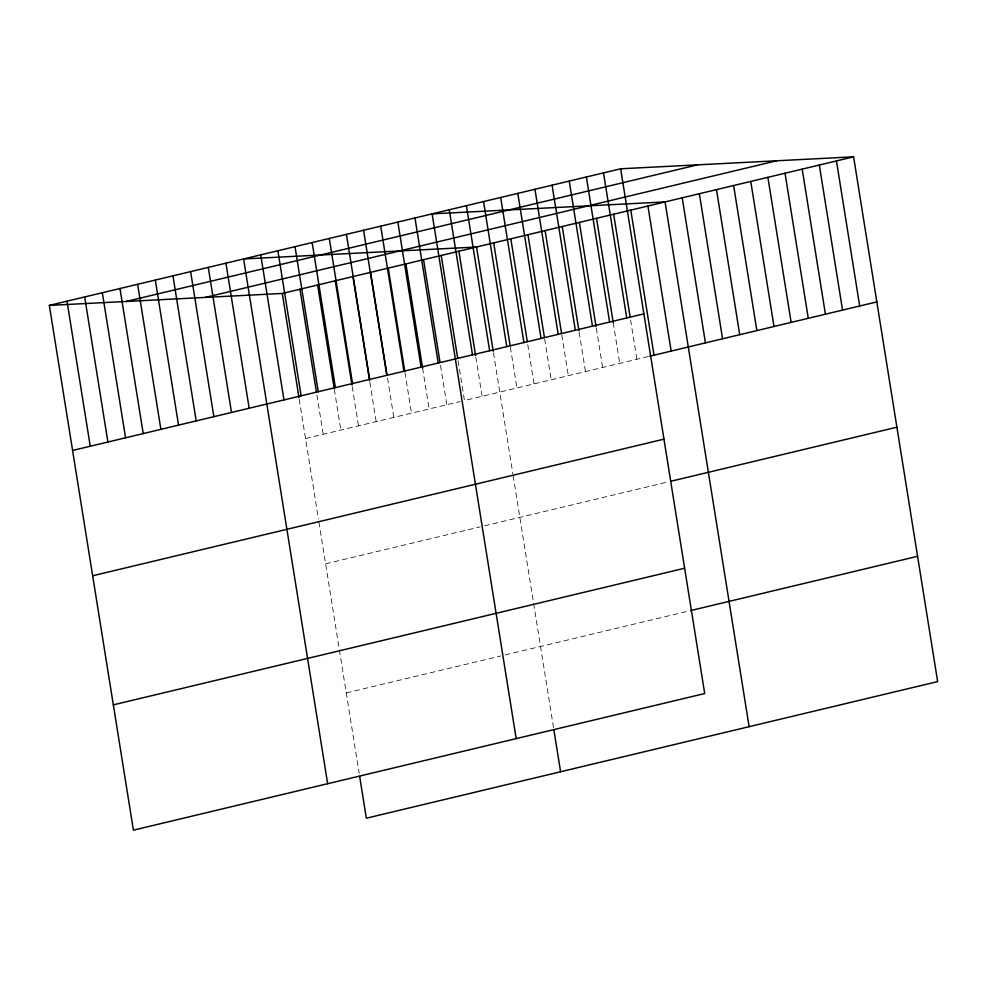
<?xml version="1.0" encoding="UTF-8"?>
<svg xmlns="http://www.w3.org/2000/svg" width="987" height="987" viewBox="0 0 987 987"><rect width="100%" height="100%" fill="white"/><g stroke="black" fill="none" stroke-linecap="round" stroke-linejoin="round"><path stroke-width="0.74" stroke-dasharray="4.93 3.7" d="M305.526 438.524L460.041 401.573M648.311 356.554L464.458 400.525L457.919 359.724M325.599 563.824L480.114 526.873M484.531 525.824L668.384 481.853M346.277 692.923L500.791 655.973M505.208 654.912L689.062 610.953M630.594 319.998L636.886 359.293M613.211 322.589L619.75 363.389M596.321 328.19L602.613 367.485M579.172 332.298L585.464 371.581M561.8 334.877L568.327 375.677M544.651 338.985L551.19 379.785M527.761 344.586L534.053 383.881M510.378 347.177L516.917 387.977M493.475 352.791L512.919 474.118M513.154 475.611L533.399 602.008M533.634 603.439L553.658 728.505M475.82 357.01L482.112 396.293M440.51 365.449L446.803 404.744M422.609 368.163L429.135 408.963M404.941 372.395L411.48 413.195M387.533 378.12L393.825 417.415M369.866 382.351L376.17 421.634M352.211 386.571L358.503 425.853M334.309 389.285L340.848 430.085M316.901 395.01L323.193 434.305M299.234 399.241L318.431 519.076M318.912 522.061L339.158 648.447M339.38 649.89L359.182 773.463"/><path stroke-width="1.48" d="M620.65 168.789L704.706 693.54L133.405 830.166L49.35 305.402L620.65 168.789L853.595 156.834L937.65 681.598L366.35 818.211L359.663 776.448M126.225 301.467L697.525 164.841M205.419 297.395L776.72 160.782M49.35 305.402L282.294 293.46L853.595 156.834M72.582 450.467L643.894 313.854M649.742 356.208L876.838 301.911M92.655 575.766L663.955 439.153M671.234 481.175L896.899 427.211M113.332 704.866L684.633 568.241M690.493 610.608L917.577 556.298M836.458 160.943L859.689 306.007M819.321 165.039L842.553 310.103M802.184 169.135L825.416 314.199M785.035 173.231L808.279 318.295M767.898 177.327L791.142 322.404M750.762 181.435L773.993 326.5M733.625 185.531L756.856 330.596M716.488 189.627L739.719 334.692M699.351 193.723L722.583 338.8M682.202 197.819L705.446 342.896M749.121 726.679L665.065 201.928L432.121 213.871L516.176 738.621M647.928 206.024L671.16 351.088M630.792 210.12L654.023 355.184M613.655 214.216L630.113 316.975M603.513 172.885L626.745 317.95M596.506 218.312L613.211 322.589M586.377 176.981L609.608 322.046M579.369 222.42L596.074 326.685M569.24 181.077L592.471 326.142M562.232 226.516L578.937 330.781M552.091 185.174L575.335 330.25M545.095 230.613L561.554 333.372M534.954 189.282L558.198 334.346M527.959 234.709L544.417 337.468M517.817 193.378L541.049 338.442M510.822 238.805L527.28 341.564M500.68 197.474L523.912 342.538M493.673 242.913L510.131 345.66M483.544 201.57L506.775 346.634M493.241 351.273L476.536 247.009L243.592 258.952L327.647 783.715M553.904 729.998L560.591 771.76M466.395 205.666L489.638 350.743M458.881 251.229L475.586 355.493M449.258 209.775L472.502 354.839M441.226 255.448L457.684 358.207M423.559 259.68L440.017 362.426M414.984 217.967L438.216 363.031M405.904 263.899L422.609 368.163M397.847 222.063L421.079 367.127M388.249 268.119L404.707 370.878M380.711 226.159L403.942 371.235M370.581 272.35L387.052 375.097M363.561 230.267L386.805 375.331M346.425 234.363L369.669 379.427M352.927 276.57L369.632 380.834M329.288 238.459L352.519 383.524M335.272 280.789L351.977 385.053M312.151 242.555L335.383 387.62M317.617 285.009L334.075 387.768M295.014 246.651L318.246 391.728M299.949 289.24L316.408 391.987M277.865 250.76L301.109 395.824M282.294 293.46L298.999 397.724M260.728 254.856L283.972 399.92M225.937 263.171L249.168 408.248M208.282 267.403L231.513 412.467M190.614 271.622L213.858 416.687M172.959 275.842L196.191 420.906M155.304 280.061L178.536 425.138M137.637 284.293L160.881 429.357M119.982 288.512L143.214 433.577M102.327 292.732L125.559 437.796M84.672 296.951L107.904 442.028M67.005 301.183L90.249 446.247"/></g></svg>
